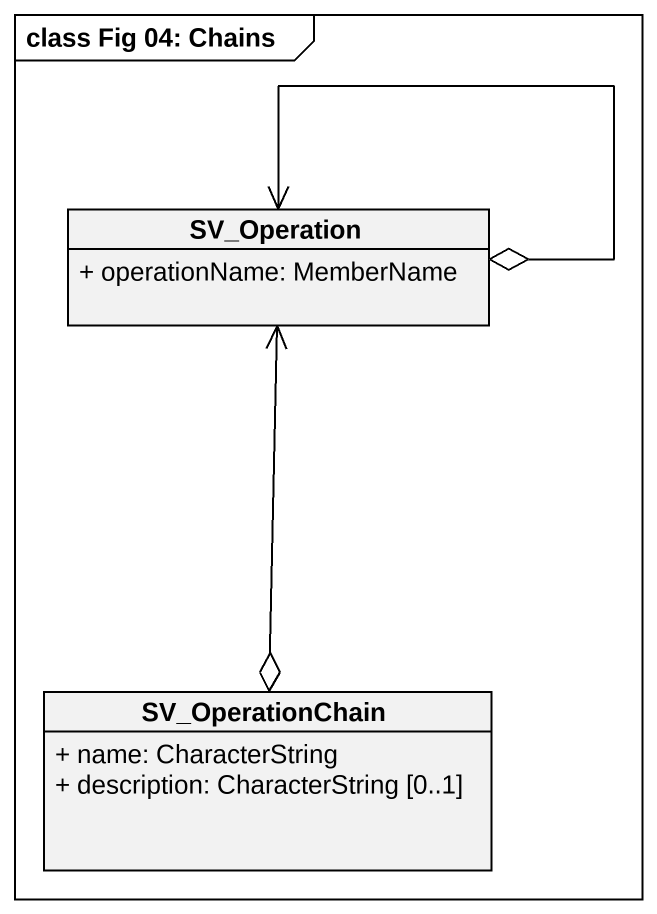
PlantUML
@startuml
mainframe class Fig 04: Chains
hide circle
hide empty members
skinparam classAttributeIconSize 0
class SV_Operation {
  + operationName: MemberName
}
class SV_OperationChain {
  + name: CharacterString
  + description: CharacterString [0..1]
}
SV_Operation o--> SV_Operation
SV_OperationChain o-up-> SV_Operation
@enduml
